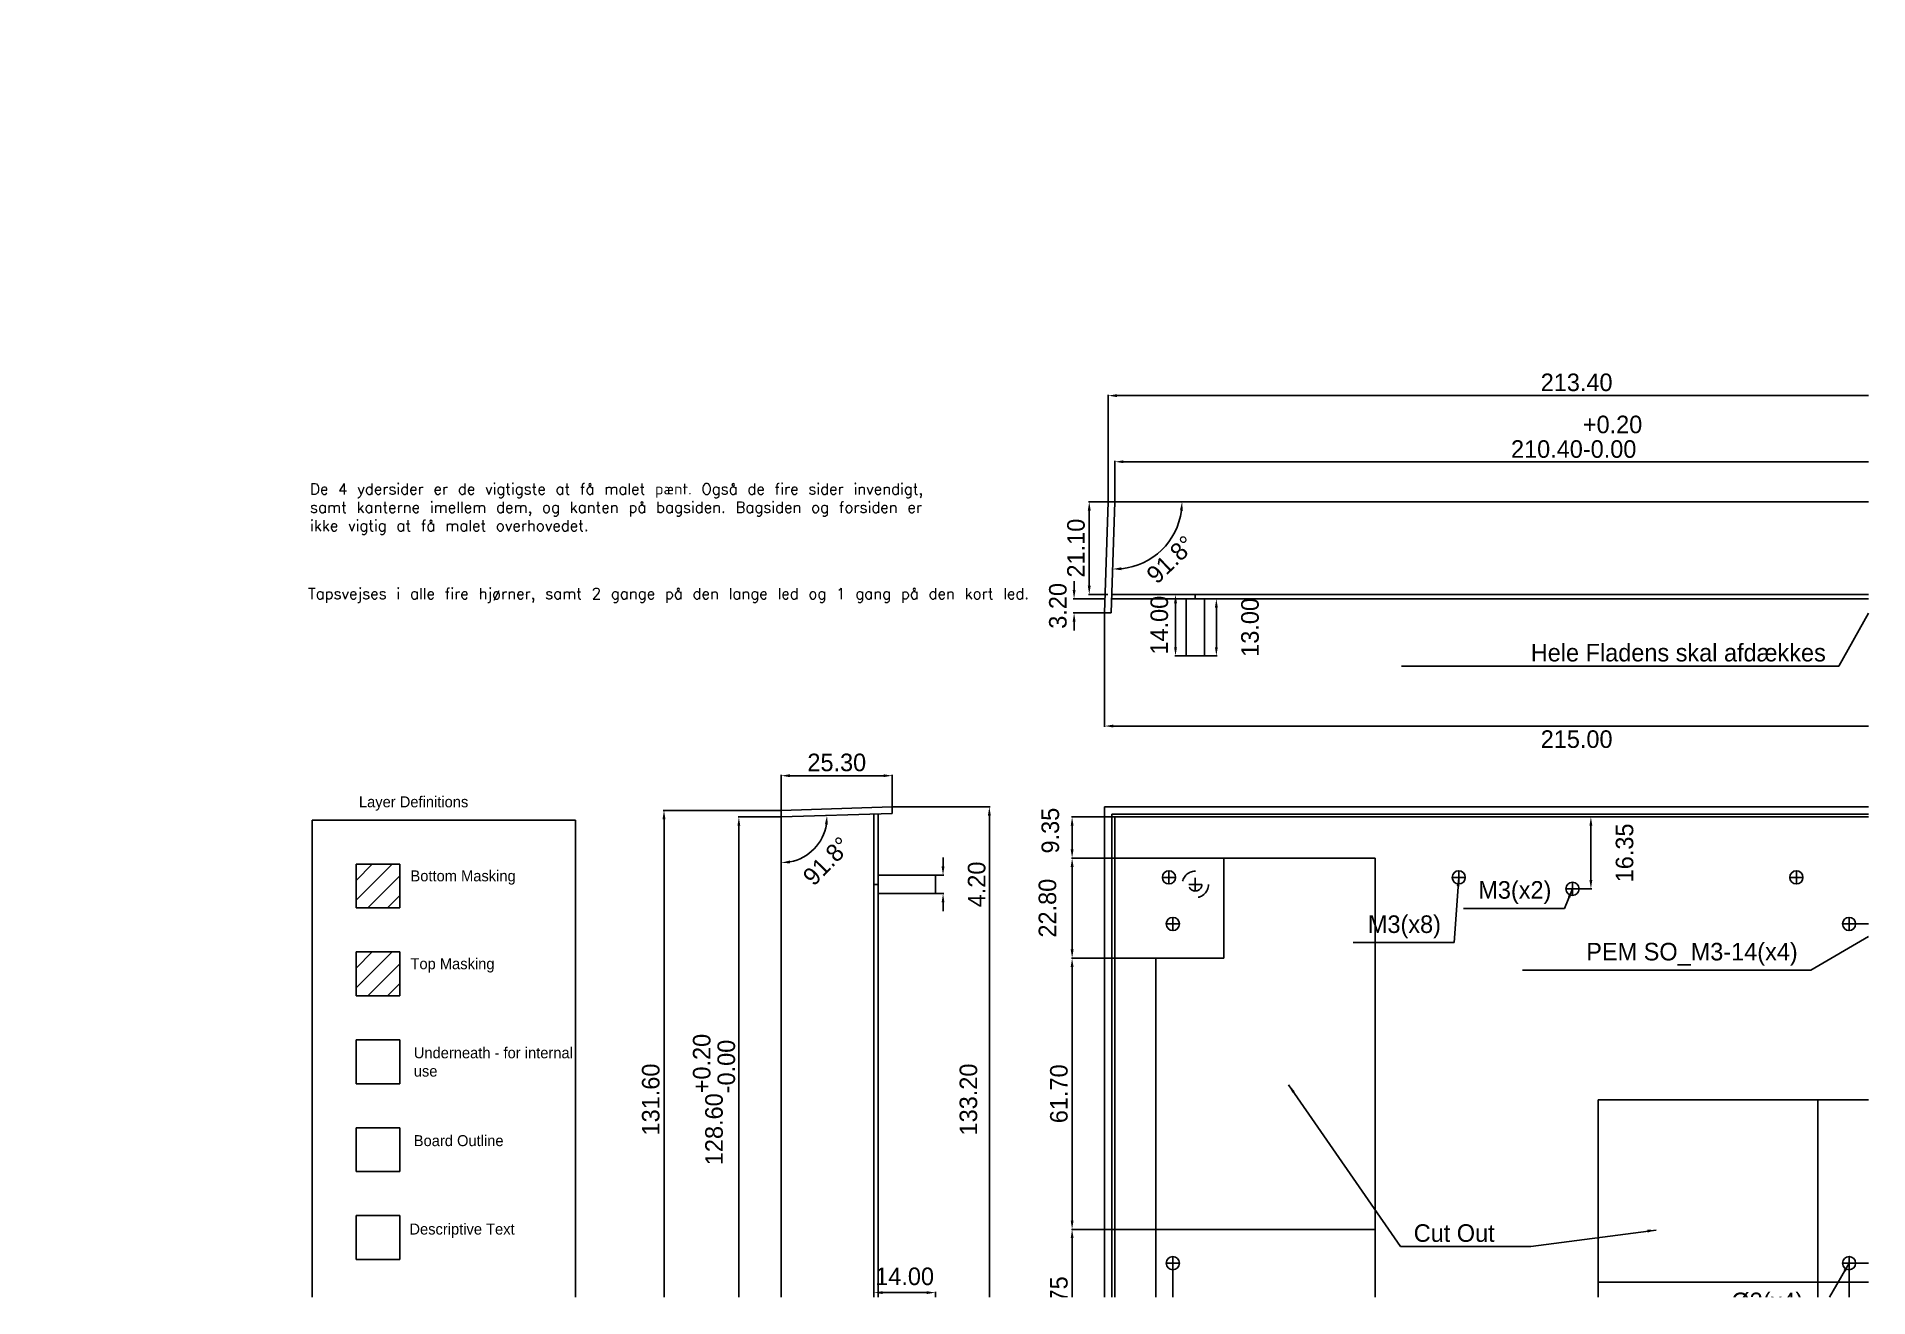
# Paper-space layout 'Layout1' of a CAD drawing. Header units: millimetres. Extents: x 28 to 255, y 20 to 176.
# The model-space entities are those that its viewports show. They can reach past a viewport. Long polylines and large blocks are cut down to what shows.
import ezdxf

# ---------------------------------------------------------------- set-up
doc = ezdxf.new("R2010")
doc.units = ezdxf.units.MM
doc.header["$MEASUREMENT"] = 0
doc.linetypes.add('ACAD_ISO03W100', pattern=[30, 12, -18])
for name, color, linetype in [('Bottom Masking', 10, 'Continuous'), ('Descriptive Text', 8, 'Continuous'), ('Dimensions', 140, 'Continuous'), ('display_hidden', 2, 'ACAD_ISO03W100'), ('Main Layer', 250, 'Continuous'), ('Top Masking', 200, 'Continuous'), ('underneath', 9, 'Continuous')]:
    doc.layers.add(name, color=color, linetype=linetype)
doc.layers.get('display_hidden').off()
doc.styles.add('DK-Audio', font='ARIAL.TTF')
doc.dimstyles.new('DK-audio', dxfattribs={"dimtxt": 4, "dimasz": 2, "dimexe": 0.18, "dimexo": 0.0625, "dimgap": 1, "dimtad": 2, "dimzin": 0, "dimdsep": 46, "dimtxsty": 'Standard', "dimcen": 5, "dimadec": 1, "dimazin": 0, "dimtfac": 1, "dimtofl": 0, "dimtmove": 2, "dimatfit": 3, "dimfxl": 0, "dimtolj": 1, "dimtzin": 0, "dimarcsym": 0})

# ---------------------------------------------------------------- blocks, each defined once
blk = doc.blocks.new('*D20')
at = {"layer": 'DEFPOINTS', "color": 0, "ltscale": 0.1}
for p in [(303.45, 57.5), (348.35, 39), (303.45, 12.25)]:
    blk.add_point(p, dxfattribs=at)
at = {"layer": 'Dimensions', "color": 0, "lineweight": -2, "ltscale": 0.1}
for p, q in [((303.45, 57.44), (303.45, 12.07)), ((348.35, 38.94), (348.35, 12.07)), ((346.35, 12.25), (305.45, 12.25))]:
    blk.add_line(p, q, dxfattribs=at)
at = {"layer": 'Dimensions', "color": 0, "ltscale": 0.1}
for points in [[(305.45, 12.58), (305.45, 11.92), (303.45, 12.25)], [(346.35, 12.58), (346.35, 11.92), (348.35, 12.25)]]:
    blk.add_solid(points, dxfattribs=at)
at = {"layer": 'Dimensions', "color": 0, "ltscale": 0.1, "insert": (325.9, 9.25), "char_height": 4, "attachment_point": 5}
blk.add_mtext('\\A1;44.90', dxfattribs=at)
blk = doc.blocks.new('*D21')
at = {"layer": 'DEFPOINTS', "color": 0, "ltscale": 0.1}
for p in [(241.8, 197.8), (456.8, 197.8), (241.8, 172.05)]:
    blk.add_point(p, dxfattribs=at)
at = {"layer": 'Dimensions', "color": 0, "lineweight": -2, "ltscale": 0.1}
for p, q in [((241.8, 197.74), (241.8, 171.87)), ((456.8, 197.74), (456.8, 171.87)), ((454.8, 172.05), (243.8, 172.05))]:
    blk.add_line(p, q, dxfattribs=at)
at = {"layer": 'Dimensions', "color": 0, "ltscale": 0.1}
for points in [[(243.8, 172.38), (243.8, 171.72), (241.8, 172.05)], [(454.8, 172.38), (454.8, 171.72), (456.8, 172.05)]]:
    blk.add_solid(points, dxfattribs=at)
at = {"layer": 'Dimensions', "color": 0, "ltscale": 0.1, "insert": (349.3, 169.05), "char_height": 4, "attachment_point": 5}
blk.add_mtext('\\A1;215.00', dxfattribs=at)
blk = doc.blocks.new('*D22')
at = {"layer": 'DEFPOINTS', "color": 0, "ltscale": 0.1}
for p in [(454.5, 232.2), (244.1, 223.1), (454.5, 223.1)]:
    blk.add_point(p, dxfattribs=at)
at = {"layer": 'Dimensions', "color": 0, "lineweight": -2, "ltscale": 0.1}
for p, q in [((244.1, 223.16), (244.1, 232.38)), ((246.1, 232.2), (452.5, 232.2)), ((454.5, 223.16), (454.5, 232.38))]:
    blk.add_line(p, q, dxfattribs=at)
at = {"layer": 'Dimensions', "color": 0, "ltscale": 0.1}
for points in [[(246.1, 232.53), (246.1, 231.87), (244.1, 232.2)], [(452.5, 232.53), (452.5, 231.87), (454.5, 232.2)]]:
    blk.add_solid(points, dxfattribs=at)
at = {"layer": 'Dimensions', "color": 0, "ltscale": 0.1, "insert": (349.3, 237.87), "char_height": 4, "attachment_point": 5}
blk.add_mtext('210.40\\S+0.20^ -0.00;', dxfattribs=at)
blk = doc.blocks.new('*D23')
at = {"layer": 'DEFPOINTS', "color": 0, "ltscale": 0.1}
for p in [(242.6, 247.25), (242.6, 223.1), (456, 223.1)]:
    blk.add_point(p, dxfattribs=at)
at = {"layer": 'Dimensions', "color": 0, "lineweight": -2, "ltscale": 0.1}
for p, q in [((242.6, 223.16), (242.6, 247.43)), ((454, 247.25), (244.6, 247.25)), ((456, 223.16), (456, 247.43))]:
    blk.add_line(p, q, dxfattribs=at)
at = {"layer": 'Dimensions', "color": 0, "ltscale": 0.1}
for points in [[(244.6, 247.58), (244.6, 246.92), (242.6, 247.25)], [(454, 247.58), (454, 246.92), (456, 247.25)]]:
    blk.add_solid(points, dxfattribs=at)
at = {"layer": 'Dimensions', "color": 0, "ltscale": 0.1, "insert": (349.3, 250.25), "char_height": 4, "attachment_point": 5}
blk.add_mtext('\\A1;213.40', dxfattribs=at)
blk = doc.blocks.new('*D24')
at = {"layer": 'DEFPOINTS', "color": 0, "ltscale": 0.1}
for p in [(242.6, 223.1), (244.1, 223.1), (456, 223.1), (251.48, 209.67), (243.3, 197.8)]:
    blk.add_point(p, dxfattribs=at)
at = {"layer": 'Dimensions', "color": 0, "lineweight": -2, "ltscale": 0.1}
blk.add_arc((244.1, 223.1), 15.33, 275.6705, 352.5183, dxfattribs=at)
at = {"layer": 'Dimensions', "color": 0, "ltscale": 0.1}
for points in [[(258.96, 221.13), (259.63, 221.08), (259.43, 223.1)], [(245.63, 207.51), (245.6, 208.18), (243.62, 207.78)]]:
    blk.add_solid(points, dxfattribs=at)
at = {"layer": 'Dimensions', "color": 0, "ltscale": 0.1, "insert": (256.85, 209.94), "char_height": 4, "attachment_point": 5, "rotation": 44.0944}
blk.add_mtext('\\A1;91.8°', dxfattribs=at)
blk = doc.blocks.new('*D25')
at = {"layer": 'DEFPOINTS', "color": 0, "ltscale": 0.1}
for p in [(257.35, 49.8), (256.45, 35.6), (256.45, 12.25)]:
    blk.add_point(p, dxfattribs=at)
at = {"layer": 'Dimensions', "color": 0, "lineweight": -2, "ltscale": 0.1}
for p, q in [((257.35, 49.74), (257.35, 12.07)), ((256.45, 35.54), (256.45, 12.07)), ((254.45, 12.25), (252.45, 12.25)), ((259.35, 12.25), (261.35, 12.25))]:
    blk.add_line(p, q, dxfattribs=at)
at = {"layer": 'Dimensions', "color": 0, "ltscale": 0.1}
for points in [[(254.45, 12.58), (254.45, 11.92), (256.45, 12.25)], [(259.35, 12.58), (259.35, 11.92), (257.35, 12.25)]]:
    blk.add_solid(points, dxfattribs=at)
at = {"layer": 'Dimensions', "color": 0, "ltscale": 0.1, "insert": (256.9, -3.9), "char_height": 4, "attachment_point": 5}
blk.add_mtext('\\A1;0.90', dxfattribs=at)
blk = doc.blocks.new('*D26')
at = {"layer": 'DEFPOINTS', "color": 0, "ltscale": 0.1}
for p in [(193.45, 153.65), (193.45, 20.45), (215.55, 20.45)]:
    blk.add_point(p, dxfattribs=at)
at = {"layer": 'Dimensions', "color": 0, "lineweight": -2, "ltscale": 0.1}
for p, q in [((193.51, 153.65), (215.73, 153.65)), ((215.55, 151.65), (215.55, 22.45)), ((193.51, 20.45), (215.73, 20.45))]:
    blk.add_line(p, q, dxfattribs=at)
at = {"layer": 'Dimensions', "color": 0, "ltscale": 0.1}
for points in [[(215.22, 151.65), (215.88, 151.65), (215.55, 153.65)], [(215.22, 22.45), (215.88, 22.45), (215.55, 20.45)]]:
    blk.add_solid(points, dxfattribs=at)
at = {"layer": 'Dimensions', "color": 0, "ltscale": 0.1, "insert": (210.8, 87.05), "char_height": 4, "attachment_point": 5, "rotation": 90}
blk.add_mtext('\\A1;133.20', dxfattribs=at)
blk = doc.blocks.new('*D27')
at = {"layer": 'DEFPOINTS', "color": 0, "ltscale": 0.1}
for p in [(189.25, 43.1), (189.25, 40.2), (203.25, 40.2)]:
    blk.add_point(p, dxfattribs=at)
at = {"layer": 'Dimensions', "color": 0, "lineweight": -2, "ltscale": 0.1}
for p, q in [((189.25, 40.26), (189.25, 43.28)), ((201.25, 43.1), (191.25, 43.1)), ((203.25, 40.26), (203.25, 43.28))]:
    blk.add_line(p, q, dxfattribs=at)
at = {"layer": 'Dimensions', "color": 0, "ltscale": 0.1}
for points in [[(191.25, 43.43), (191.25, 42.77), (189.25, 43.1)], [(201.25, 43.43), (201.25, 42.77), (203.25, 43.1)]]:
    blk.add_solid(points, dxfattribs=at)
at = {"layer": 'Dimensions', "color": 0, "ltscale": 0.1, "insert": (196.25, 46.78), "char_height": 4, "attachment_point": 5}
blk.add_mtext('\\A1;14.00', dxfattribs=at)
blk = doc.blocks.new('*D29')
at = {"layer": 'DEFPOINTS', "color": 0, "ltscale": 0.1}
for p in [(168.15, 152.85), (141.45, 21.25), (168.15, 21.25)]:
    blk.add_point(p, dxfattribs=at)
at = {"layer": 'Dimensions', "color": 0, "lineweight": -2, "ltscale": 0.1}
for p, q in [((168.09, 152.85), (141.27, 152.85)), ((141.45, 150.85), (141.45, 23.25)), ((168.09, 21.25), (141.27, 21.25))]:
    blk.add_line(p, q, dxfattribs=at)
at = {"layer": 'Dimensions', "color": 0, "ltscale": 0.1}
for points in [[(141.12, 150.85), (141.78, 150.85), (141.45, 152.85)], [(141.12, 23.25), (141.78, 23.25), (141.45, 21.25)]]:
    blk.add_solid(points, dxfattribs=at)
at = {"layer": 'Dimensions', "color": 0, "ltscale": 0.1, "insert": (138.45, 87.05), "char_height": 4, "attachment_point": 5, "rotation": 90}
blk.add_mtext('\\A1;131.60', dxfattribs=at)
blk = doc.blocks.new('*D30')
at = {"layer": 'DEFPOINTS', "color": 0, "ltscale": 0.1}
for p in [(168.15, 152.85), (168.15, 151.35), (193.45, 152.15), (173.46, 142.38), (168.15, 21.25)]:
    blk.add_point(p, dxfattribs=at)
at = {"layer": 'Dimensions', "color": 0, "lineweight": -2, "ltscale": 0.1}
blk.add_arc((168.15, 151.35), 10.42, 281.0136, 350.7975, dxfattribs=at)
at = {"layer": 'Dimensions', "color": 0, "ltscale": 0.1}
for points in [[(178.1, 149.7), (178.77, 149.66), (178.57, 151.68)], [(170.17, 140.79), (170.11, 141.45), (168.15, 140.93)]]:
    blk.add_solid(points, dxfattribs=at)
at = {"layer": 'Dimensions', "color": 0, "ltscale": 0.1, "insert": (178.51, 141.31), "char_height": 4, "attachment_point": 5, "rotation": 45.9056}
blk.add_mtext('\\A1;91.8°', dxfattribs=at)
blk = doc.blocks.new('*D31')
at = {"layer": 'DEFPOINTS', "color": 0, "ltscale": 0.1}
for p in [(158.5, 151.35), (168.15, 151.35), (168.15, 22.75)]:
    blk.add_point(p, dxfattribs=at)
at = {"layer": 'Dimensions', "color": 0, "lineweight": -2, "ltscale": 0.1}
for p, q in [((168.09, 151.35), (158.32, 151.35)), ((158.5, 24.75), (158.5, 149.35)), ((168.09, 22.75), (158.32, 22.75))]:
    blk.add_line(p, q, dxfattribs=at)
at = {"layer": 'Dimensions', "color": 0, "ltscale": 0.1}
for points in [[(158.17, 149.35), (158.83, 149.35), (158.5, 151.35)], [(158.17, 24.75), (158.83, 24.75), (158.5, 22.75)]]:
    blk.add_solid(points, dxfattribs=at)
at = {"layer": 'Dimensions', "color": 0, "ltscale": 0.1, "insert": (152.83, 87.05), "char_height": 4, "attachment_point": 5, "rotation": 90}
blk.add_mtext('\\A1;128.60\\S+0.20^ -0.00;', dxfattribs=at)
blk = doc.blocks.new('*D34')
at = {"layer": 'DEFPOINTS', "color": 0, "ltscale": 0.1}
for p in [(193.45, 160.75), (168.15, 152.85), (193.45, 153.65)]:
    blk.add_point(p, dxfattribs=at)
at = {"layer": 'Dimensions', "color": 0, "lineweight": -2, "ltscale": 0.1}
for p, q in [((168.15, 152.91), (168.15, 160.93)), ((170.15, 160.75), (191.45, 160.75)), ((193.45, 153.71), (193.45, 160.93))]:
    blk.add_line(p, q, dxfattribs=at)
at = {"layer": 'Dimensions', "color": 0, "ltscale": 0.1}
for points in [[(170.15, 161.08), (170.15, 160.42), (168.15, 160.75)], [(191.45, 161.08), (191.45, 160.42), (193.45, 160.75)]]:
    blk.add_solid(points, dxfattribs=at)
at = {"layer": 'Dimensions', "color": 0, "ltscale": 0.1, "insert": (180.8, 163.75), "char_height": 4, "attachment_point": 5}
blk.add_mtext('\\A1;25.30', dxfattribs=at)
blk = doc.blocks.new('*D35')
at = {"layer": 'DEFPOINTS', "color": 0, "ltscale": 0.1}
for p in [(234.4, 151.35), (244.1, 151.35), (268.95, 142)]:
    blk.add_point(p, dxfattribs=at)
at = {"layer": 'Dimensions', "color": 0, "lineweight": -2, "ltscale": 0.1}
for p, q in [((244.04, 151.35), (234.22, 151.35)), ((234.4, 144), (234.4, 149.35)), ((268.89, 142), (234.22, 142))]:
    blk.add_line(p, q, dxfattribs=at)
at = {"layer": 'Dimensions', "color": 0, "ltscale": 0.1}
for points in [[(234.07, 149.35), (234.73, 149.35), (234.4, 151.35)], [(234.07, 144), (234.73, 144), (234.4, 142)]]:
    blk.add_solid(points, dxfattribs=at)
at = {"layer": 'Dimensions', "color": 0, "ltscale": 0.1, "insert": (229.45, 148.25), "char_height": 4, "attachment_point": 5, "rotation": 90}
blk.add_mtext('\\A1;9.35', dxfattribs=at)
blk = doc.blocks.new('*D37')
at = {"layer": 'DEFPOINTS', "color": 0, "ltscale": 0.1}
for p in [(234.4, 119.2), (253.45, 119.2), (253.45, 57.5)]:
    blk.add_point(p, dxfattribs=at)
at = {"layer": 'Dimensions', "color": 0, "lineweight": -2, "ltscale": 0.1}
for p, q in [((253.39, 119.2), (234.22, 119.2)), ((234.4, 59.5), (234.4, 117.2)), ((253.39, 57.5), (234.22, 57.5))]:
    blk.add_line(p, q, dxfattribs=at)
at = {"layer": 'Dimensions', "color": 0, "ltscale": 0.1}
for points in [[(234.07, 117.2), (234.73, 117.2), (234.4, 119.2)], [(234.07, 59.5), (234.73, 59.5), (234.4, 57.5)]]:
    blk.add_solid(points, dxfattribs=at)
at = {"layer": 'Dimensions', "color": 0, "ltscale": 0.1, "insert": (231.4, 88.35), "char_height": 4, "attachment_point": 5, "rotation": 90}
blk.add_mtext('\\A1;61.70', dxfattribs=at)
blk = doc.blocks.new('*D38')
at = {"layer": 'DEFPOINTS', "color": 0, "ltscale": 0.1}
for p in [(234.4, 57.5), (253.45, 57.5), (244.1, 22.75)]:
    blk.add_point(p, dxfattribs=at)
at = {"layer": 'Dimensions', "color": 0, "lineweight": -2, "ltscale": 0.1}
for p, q in [((253.39, 57.5), (234.22, 57.5)), ((234.4, 24.75), (234.4, 55.5)), ((244.04, 22.75), (234.22, 22.75))]:
    blk.add_line(p, q, dxfattribs=at)
at = {"layer": 'Dimensions', "color": 0, "ltscale": 0.1}
for points in [[(234.07, 55.5), (234.73, 55.5), (234.4, 57.5)], [(234.07, 24.75), (234.73, 24.75), (234.4, 22.75)]]:
    blk.add_solid(points, dxfattribs=at)
at = {"layer": 'Dimensions', "color": 0, "ltscale": 0.1, "insert": (231.4, 40.12), "char_height": 4, "attachment_point": 5, "rotation": 90}
blk.add_mtext('\\A1;34.75', dxfattribs=at)
blk = doc.blocks.new('*D39')
at = {"layer": 'DEFPOINTS', "color": 0, "ltscale": 0.1}
for p in [(253.45, 57.5), (244.1, 22.75), (244.1, 12.25)]:
    blk.add_point(p, dxfattribs=at)
at = {"layer": 'Dimensions', "color": 0, "lineweight": -2, "ltscale": 0.1}
for p, q in [((253.45, 57.44), (253.45, 12.07)), ((244.1, 22.69), (244.1, 12.07)), ((251.45, 12.25), (246.1, 12.25))]:
    blk.add_line(p, q, dxfattribs=at)
at = {"layer": 'Dimensions', "color": 0, "ltscale": 0.1}
for points in [[(246.1, 12.58), (246.1, 11.92), (244.1, 12.25)], [(251.45, 12.58), (251.45, 11.92), (253.45, 12.25)]]:
    blk.add_solid(points, dxfattribs=at)
at = {"layer": 'Dimensions', "color": 0, "ltscale": 0.1, "insert": (241.15, 9.7), "char_height": 4, "attachment_point": 5}
blk.add_mtext('\\A1;9.35', dxfattribs=at)
blk = doc.blocks.new('*D40')
at = {"layer": 'DEFPOINTS', "color": 0, "ltscale": 0.1}
for p in [(253.45, 57.5), (256.45, 35.6), (253.45, 12.25)]:
    blk.add_point(p, dxfattribs=at)
at = {"layer": 'Dimensions', "color": 0, "lineweight": -2, "ltscale": 0.1}
for p, q in [((253.45, 57.44), (253.45, 12.07)), ((256.45, 35.54), (256.45, 12.07)), ((251.45, 12.25), (249.45, 12.25)), ((258.45, 12.25), (260.45, 12.25))]:
    blk.add_line(p, q, dxfattribs=at)
at = {"layer": 'Dimensions', "color": 0, "ltscale": 0.1}
for points in [[(251.45, 12.58), (251.45, 11.92), (253.45, 12.25)], [(258.45, 12.58), (258.45, 11.92), (256.45, 12.25)]]:
    blk.add_solid(points, dxfattribs=at)
at = {"layer": 'Dimensions', "color": 0, "ltscale": 0.1, "insert": (253.75, 4.57), "char_height": 4, "attachment_point": 5}
blk.add_mtext('\\A1;3.00', dxfattribs=at)
blk = doc.blocks.new('*D41')
at = {"layer": 'DEFPOINTS', "color": 0, "ltscale": 0.1}
for p in [(257.35, 49.8), (262.45, 38.1), (257.35, 12.25)]:
    blk.add_point(p, dxfattribs=at)
at = {"layer": 'Dimensions', "color": 0, "lineweight": -2, "ltscale": 0.1}
for p, q in [((257.35, 49.74), (257.35, 12.07)), ((262.45, 38.04), (262.45, 12.07)), ((255.35, 12.25), (253.35, 12.25)), ((264.45, 12.25), (266.45, 12.25))]:
    blk.add_line(p, q, dxfattribs=at)
at = {"layer": 'Dimensions', "color": 0, "ltscale": 0.1}
for points in [[(255.35, 12.58), (255.35, 11.92), (257.35, 12.25)], [(264.45, 12.58), (264.45, 11.92), (262.45, 12.25)]]:
    blk.add_solid(points, dxfattribs=at)
at = {"layer": 'Dimensions', "color": 0, "ltscale": 0.1, "insert": (263.4, 8.05), "char_height": 4, "attachment_point": 5}
blk.add_mtext('\\A1;5.10', dxfattribs=at)
blk = doc.blocks.new('*D42')
at = {"layer": 'DEFPOINTS', "color": 0, "ltscale": 0.1}
for p in [(234.4, 142), (268.95, 142), (253.45, 119.2)]:
    blk.add_point(p, dxfattribs=at)
at = {"layer": 'Dimensions', "color": 0, "lineweight": -2, "ltscale": 0.1}
for p, q in [((268.89, 142), (234.22, 142)), ((234.4, 121.2), (234.4, 140)), ((253.39, 119.2), (234.22, 119.2))]:
    blk.add_line(p, q, dxfattribs=at)
at = {"layer": 'Dimensions', "color": 0, "ltscale": 0.1}
for points in [[(234.07, 140), (234.73, 140), (234.4, 142)], [(234.07, 121.2), (234.73, 121.2), (234.4, 119.2)]]:
    blk.add_solid(points, dxfattribs=at)
at = {"layer": 'Dimensions', "color": 0, "ltscale": 0.1, "insert": (228.8, 130.6), "char_height": 4, "attachment_point": 5, "rotation": 90}
blk.add_mtext('\\A1;22.80', dxfattribs=at)
blk = doc.blocks.new('*D43')
at = {"layer": 'DEFPOINTS', "color": 0, "ltscale": 0.1}
for p in [(203.25, 138.1), (203.25, 133.9), (205, 133.9)]:
    blk.add_point(p, dxfattribs=at)
at = {"layer": 'Dimensions', "color": 0, "lineweight": -2, "ltscale": 0.1}
for p, q in [((205, 140.1), (205, 142.1)), ((203.31, 138.1), (205.18, 138.1)), ((203.31, 133.9), (205.18, 133.9)), ((205, 131.9), (205, 129.9))]:
    blk.add_line(p, q, dxfattribs=at)
at = {"layer": 'Dimensions', "color": 0, "ltscale": 0.1}
for points in [[(204.67, 140.1), (205.33, 140.1), (205, 138.1)], [(204.67, 131.9), (205.33, 131.9), (205, 133.9)]]:
    blk.add_solid(points, dxfattribs=at)
at = {"layer": 'Dimensions', "color": 0, "ltscale": 0.1, "insert": (212.68, 136), "char_height": 4, "attachment_point": 5, "rotation": 90}
blk.add_mtext('\\A1;4.20', dxfattribs=at)
blk = doc.blocks.new('*D44')
at = {"layer": 'DEFPOINTS', "color": 0, "ltscale": 0.1}
for p in [(303.45, 57.5), (297.45, 35.6), (297.45, 12.25)]:
    blk.add_point(p, dxfattribs=at)
at = {"layer": 'Dimensions', "color": 0, "lineweight": -2, "ltscale": 0.1}
for p, q in [((303.45, 57.44), (303.45, 12.07)), ((297.45, 35.54), (297.45, 12.07)), ((301.45, 12.25), (299.45, 12.25))]:
    blk.add_line(p, q, dxfattribs=at)
at = {"layer": 'Dimensions', "color": 0, "ltscale": 0.1}
for points in [[(299.45, 12.58), (299.45, 11.92), (297.45, 12.25)], [(301.45, 12.58), (301.45, 11.92), (303.45, 12.25)]]:
    blk.add_solid(points, dxfattribs=at)
at = {"layer": 'Dimensions', "color": 0, "ltscale": 0.1, "insert": (300.45, 4.57), "char_height": 4, "attachment_point": 5}
blk.add_mtext('\\A1;6.00', dxfattribs=at)
blk = doc.blocks.new('*D45')
at = {"layer": 'DEFPOINTS', "color": 0, "ltscale": 0.1}
for p in [(264.55, 201), (267.25, 201), (264.55, 188)]:
    blk.add_point(p, dxfattribs=at)
at = {"layer": 'Dimensions', "color": 0, "lineweight": -2, "ltscale": 0.1}
for p, q in [((264.61, 201), (267.43, 201)), ((267.25, 190), (267.25, 199)), ((264.61, 188), (267.43, 188))]:
    blk.add_line(p, q, dxfattribs=at)
at = {"layer": 'Dimensions', "color": 0, "ltscale": 0.1}
for points in [[(266.92, 199), (267.58, 199), (267.25, 201)], [(266.92, 190), (267.58, 190), (267.25, 188)]]:
    blk.add_solid(points, dxfattribs=at)
at = {"layer": 'Dimensions', "color": 0, "ltscale": 0.1, "insert": (274.93, 194.5), "char_height": 4, "attachment_point": 5, "rotation": 90}
blk.add_mtext('\\A1;13.00', dxfattribs=at)
blk = doc.blocks.new('*D46')
at = {"layer": 'DEFPOINTS', "color": 0, "ltscale": 0.1}
for p in [(242.6, 223.1), (238.3, 202), (242.6, 202)]:
    blk.add_point(p, dxfattribs=at)
at = {"layer": 'Dimensions', "color": 0, "lineweight": -2, "ltscale": 0.1}
for p, q in [((242.54, 223.1), (238.12, 223.1)), ((238.3, 221.1), (238.3, 204)), ((242.54, 202), (238.12, 202))]:
    blk.add_line(p, q, dxfattribs=at)
at = {"layer": 'Dimensions', "color": 0, "ltscale": 0.1}
for points in [[(237.97, 221.1), (238.63, 221.1), (238.3, 223.1)], [(237.97, 204), (238.63, 204), (238.3, 202)]]:
    blk.add_solid(points, dxfattribs=at)
at = {"layer": 'Dimensions', "color": 0, "ltscale": 0.1, "insert": (235.3, 212.55), "char_height": 4, "attachment_point": 5, "rotation": 90}
blk.add_mtext('\\A1;21.10', dxfattribs=at)
blk = doc.blocks.new('*D47')
at = {"layer": 'DEFPOINTS', "color": 0, "ltscale": 0.1}
for p in [(241.9, 201), (234.85, 197.8), (241.9, 197.8)]:
    blk.add_point(p, dxfattribs=at)
at = {"layer": 'Dimensions', "color": 0, "lineweight": -2, "ltscale": 0.1}
for p, q in [((234.85, 203), (234.85, 205)), ((241.84, 201), (234.67, 201)), ((241.84, 197.8), (234.67, 197.8)), ((234.85, 195.8), (234.85, 193.8))]:
    blk.add_line(p, q, dxfattribs=at)
at = {"layer": 'Dimensions', "color": 0, "ltscale": 0.1}
for points in [[(234.52, 203), (235.18, 203), (234.85, 201)], [(234.52, 195.8), (235.18, 195.8), (234.85, 197.8)]]:
    blk.add_solid(points, dxfattribs=at)
at = {"layer": 'Dimensions', "color": 0, "ltscale": 0.1, "insert": (231.17, 199.4), "char_height": 4, "attachment_point": 5, "rotation": 90}
blk.add_mtext('\\A1;3.20', dxfattribs=at)
blk = doc.blocks.new('*D48')
at = {"layer": 'DEFPOINTS', "color": 0, "ltscale": 0.1}
for p in [(257.95, 202), (260.35, 202), (260.35, 188)]:
    blk.add_point(p, dxfattribs=at)
at = {"layer": 'Dimensions', "color": 0, "lineweight": -2, "ltscale": 0.1}
for p, q in [((260.29, 202), (257.77, 202)), ((257.95, 190), (257.95, 200)), ((260.29, 188), (257.77, 188))]:
    blk.add_line(p, q, dxfattribs=at)
at = {"layer": 'Dimensions', "color": 0, "ltscale": 0.1}
for points in [[(257.62, 200), (258.28, 200), (257.95, 202)], [(257.62, 190), (258.28, 190), (257.95, 188)]]:
    blk.add_solid(points, dxfattribs=at)
at = {"layer": 'Dimensions', "color": 0, "ltscale": 0.1, "insert": (254.27, 195), "char_height": 4, "attachment_point": 5, "rotation": 90}
blk.add_mtext('\\A1;14.00', dxfattribs=at)
blk = doc.blocks.new('*D50')
at = {"layer": 'DEFPOINTS', "color": 0, "ltscale": 0.1}
for p in [(411.35, 49.8), (434.35, 39), (411.35, 12.25)]:
    blk.add_point(p, dxfattribs=at)
at = {"layer": 'Dimensions', "color": 0, "lineweight": -2, "ltscale": 0.1}
for p, q in [((411.35, 49.74), (411.35, 12.07)), ((434.35, 38.94), (434.35, 12.07)), ((432.35, 12.25), (413.35, 12.25))]:
    blk.add_line(p, q, dxfattribs=at)
at = {"layer": 'Dimensions', "color": 0, "ltscale": 0.1}
for points in [[(413.35, 12.58), (413.35, 11.92), (411.35, 12.25)], [(432.35, 12.58), (432.35, 11.92), (434.35, 12.25)]]:
    blk.add_solid(points, dxfattribs=at)
at = {"layer": 'Dimensions', "color": 0, "ltscale": 0.1, "insert": (422.85, 9.25), "char_height": 4, "attachment_point": 5}
blk.add_mtext('\\A1;23.00', dxfattribs=at)
blk = doc.blocks.new('*D51')
at = {"layer": 'DEFPOINTS', "color": 0, "ltscale": 0.1}
for p in [(404.2, 45.5), (434.35, 39), (467.35, 39)]:
    blk.add_point(p, dxfattribs=at)
at = {"layer": 'Dimensions', "color": 0, "lineweight": -2, "ltscale": 0.1}
for p, q in [((404.26, 45.5), (467.53, 45.5)), ((467.35, 43.5), (467.35, 41)), ((434.41, 39), (467.53, 39))]:
    blk.add_line(p, q, dxfattribs=at)
at = {"layer": 'Dimensions', "color": 0, "ltscale": 0.1}
for points in [[(467.02, 43.5), (467.68, 43.5), (467.35, 45.5)], [(467.02, 41), (467.68, 41), (467.35, 39)]]:
    blk.add_solid(points, dxfattribs=at)
at = {"layer": 'Dimensions', "color": 0, "ltscale": 0.1, "insert": (480.95, 42.25), "char_height": 4, "attachment_point": 5, "rotation": 90}
blk.add_mtext('\\A1;6.50', dxfattribs=at)
blk = doc.blocks.new('*D52')
at = {"layer": 'DEFPOINTS', "color": 0, "ltscale": 0.1}
for p in [(411.35, 49.8), (404.2, 45.5), (467.35, 45.5)]:
    blk.add_point(p, dxfattribs=at)
at = {"layer": 'Dimensions', "color": 0, "lineweight": -2, "ltscale": 0.1}
for p, q in [((467.35, 51.8), (467.35, 53.8)), ((411.41, 49.8), (467.53, 49.8)), ((404.26, 45.5), (467.53, 45.5)), ((467.35, 43.5), (467.35, 41.5))]:
    blk.add_line(p, q, dxfattribs=at)
at = {"layer": 'Dimensions', "color": 0, "ltscale": 0.1}
for points in [[(467.02, 51.8), (467.68, 51.8), (467.35, 49.8)], [(467.02, 43.5), (467.68, 43.5), (467.35, 45.5)]]:
    blk.add_solid(points, dxfattribs=at)
at = {"layer": 'Dimensions', "color": 0, "ltscale": 0.1, "insert": (471.75, 50.95), "char_height": 4, "attachment_point": 5, "rotation": 90}
blk.add_mtext('\\A1;4.30', dxfattribs=at)
blk = doc.blocks.new('*D53')
at = {"layer": 'DEFPOINTS', "color": 0, "ltscale": 0.1}
for p in [(404.2, 87), (411.35, 49.8), (467.35, 49.8)]:
    blk.add_point(p, dxfattribs=at)
at = {"layer": 'Dimensions', "color": 0, "lineweight": -2, "ltscale": 0.1}
for p, q in [((404.26, 87), (467.53, 87)), ((467.35, 85), (467.35, 51.8)), ((411.41, 49.8), (467.53, 49.8))]:
    blk.add_line(p, q, dxfattribs=at)
at = {"layer": 'Dimensions', "color": 0, "ltscale": 0.1}
for points in [[(467.02, 85), (467.68, 85), (467.35, 87)], [(467.02, 51.8), (467.68, 51.8), (467.35, 49.8)]]:
    blk.add_solid(points, dxfattribs=at)
at = {"layer": 'Dimensions', "color": 0, "ltscale": 0.1, "insert": (470.35, 68.4), "char_height": 4, "attachment_point": 5, "rotation": 90}
blk.add_mtext('\\A1;37.20', dxfattribs=at)
blk = doc.blocks.new('*D54')
at = {"layer": 'DEFPOINTS', "color": 0, "ltscale": 0.1}
for p in [(411.35, 127), (404.2, 87), (467.35, 87)]:
    blk.add_point(p, dxfattribs=at)
at = {"layer": 'Dimensions', "color": 0, "lineweight": -2, "ltscale": 0.1}
for p, q in [((411.41, 127), (467.53, 127)), ((467.35, 125), (467.35, 89)), ((404.26, 87), (467.53, 87))]:
    blk.add_line(p, q, dxfattribs=at)
at = {"layer": 'Dimensions', "color": 0, "ltscale": 0.1}
for points in [[(467.02, 125), (467.68, 125), (467.35, 127)], [(467.02, 89), (467.68, 89), (467.35, 87)]]:
    blk.add_solid(points, dxfattribs=at)
at = {"layer": 'Dimensions', "color": 0, "ltscale": 0.1, "insert": (472.35, 107), "char_height": 4, "attachment_point": 5, "rotation": 90}
blk.add_mtext('\\A1;40.00', dxfattribs=at)
blk = doc.blocks.new('*D55')
at = {"layer": 'DEFPOINTS', "color": 0, "ltscale": 0.1}
for p in [(434.35, 135), (411.35, 127), (467.35, 127)]:
    blk.add_point(p, dxfattribs=at)
at = {"layer": 'Dimensions', "color": 0, "lineweight": -2, "ltscale": 0.1}
for p, q in [((434.41, 135), (467.53, 135)), ((467.35, 133), (467.35, 129)), ((411.41, 127), (467.53, 127))]:
    blk.add_line(p, q, dxfattribs=at)
at = {"layer": 'Dimensions', "color": 0, "ltscale": 0.1}
for points in [[(467.02, 133), (467.68, 133), (467.35, 135)], [(467.02, 129), (467.68, 129), (467.35, 127)]]:
    blk.add_solid(points, dxfattribs=at)
at = {"layer": 'Dimensions', "color": 0, "ltscale": 0.1, "insert": (479.3, 123.7), "char_height": 4, "attachment_point": 5, "rotation": 90}
blk.add_mtext('\\A1;8.00', dxfattribs=at)
blk = doc.blocks.new('*D56')
at = {"layer": 'DEFPOINTS', "color": 0, "ltscale": 0.1}
for p in [(354.2, 45.5), (399.35, 35.6), (354.2, 12.25)]:
    blk.add_point(p, dxfattribs=at)
at = {"layer": 'Dimensions', "color": 0, "lineweight": -2, "ltscale": 0.1}
for p, q in [((354.2, 45.44), (354.2, 12.07)), ((399.35, 35.54), (399.35, 12.07)), ((397.35, 12.25), (356.2, 12.25))]:
    blk.add_line(p, q, dxfattribs=at)
at = {"layer": 'Dimensions', "color": 0, "ltscale": 0.1}
for points in [[(356.2, 12.58), (356.2, 11.92), (354.2, 12.25)], [(397.35, 12.58), (397.35, 11.92), (399.35, 12.25)]]:
    blk.add_solid(points, dxfattribs=at)
at = {"layer": 'Dimensions', "color": 0, "ltscale": 0.1, "insert": (376.78, 9.25), "char_height": 4, "attachment_point": 5}
blk.add_mtext('\\A1;45.15', dxfattribs=at)
blk = doc.blocks.new('*D57')
at = {"layer": 'DEFPOINTS', "color": 0, "ltscale": 0.1}
for p in [(354.2, 45.5), (348.35, 39), (348.35, 12.25)]:
    blk.add_point(p, dxfattribs=at)
at = {"layer": 'Dimensions', "color": 0, "lineweight": -2, "ltscale": 0.1}
for p, q in [((354.2, 45.44), (354.2, 12.07)), ((348.35, 38.94), (348.35, 12.07)), ((346.35, 12.25), (344.35, 12.25)), ((356.2, 12.25), (358.2, 12.25))]:
    blk.add_line(p, q, dxfattribs=at)
at = {"layer": 'Dimensions', "color": 0, "ltscale": 0.1}
for points in [[(346.35, 12.58), (346.35, 11.92), (348.35, 12.25)], [(356.2, 12.58), (356.2, 11.92), (354.2, 12.25)]]:
    blk.add_solid(points, dxfattribs=at)
at = {"layer": 'Dimensions', "color": 0, "ltscale": 0.1, "insert": (351.28, 4.57), "char_height": 4, "attachment_point": 5}
blk.add_mtext('\\A1;5.85', dxfattribs=at)
blk = doc.blocks.new('*D58')
at = {"layer": 'DEFPOINTS', "color": 0, "ltscale": 0.1}
for p in [(404.2, 45.5), (399.35, 35.6), (399.35, 12.25)]:
    blk.add_point(p, dxfattribs=at)
at = {"layer": 'Dimensions', "color": 0, "lineweight": -2, "ltscale": 0.1}
for p, q in [((404.2, 45.44), (404.2, 12.07)), ((399.35, 35.54), (399.35, 12.07)), ((397.35, 12.25), (395.35, 12.25)), ((406.2, 12.25), (408.2, 12.25))]:
    blk.add_line(p, q, dxfattribs=at)
at = {"layer": 'Dimensions', "color": 0, "ltscale": 0.1}
for points in [[(397.35, 12.58), (397.35, 11.92), (399.35, 12.25)], [(406.2, 12.58), (406.2, 11.92), (404.2, 12.25)]]:
    blk.add_solid(points, dxfattribs=at)
at = {"layer": 'Dimensions', "color": 0, "ltscale": 0.1, "insert": (401.1, 1.15), "char_height": 4, "attachment_point": 5}
blk.add_mtext('\\A1;4.85', dxfattribs=at)
blk = doc.blocks.new('*D59')
at = {"layer": 'DEFPOINTS', "color": 0, "ltscale": 0.1}
for p in [(411.35, 49.8), (404.2, 45.5), (404.2, 12.25)]:
    blk.add_point(p, dxfattribs=at)
at = {"layer": 'Dimensions', "color": 0, "lineweight": -2, "ltscale": 0.1}
for p, q in [((411.35, 49.74), (411.35, 12.07)), ((404.2, 45.44), (404.2, 12.07)), ((409.35, 12.25), (406.2, 12.25))]:
    blk.add_line(p, q, dxfattribs=at)
at = {"layer": 'Dimensions', "color": 0, "ltscale": 0.1}
for points in [[(406.2, 12.58), (406.2, 11.92), (404.2, 12.25)], [(409.35, 12.58), (409.35, 11.92), (411.35, 12.25)]]:
    blk.add_solid(points, dxfattribs=at)
at = {"layer": 'Dimensions', "color": 0, "ltscale": 0.1, "insert": (407.78, 9.1), "char_height": 4, "attachment_point": 5}
blk.add_mtext('\\A1;7.15', dxfattribs=at)
blk = doc.blocks.new('*D60')
at = {"layer": 'DEFPOINTS', "color": 0, "ltscale": 0.1}
for p in [(348.35, 151.35), (352.55, 151.35), (348.35, 135)]:
    blk.add_point(p, dxfattribs=at)
at = {"layer": 'Dimensions', "color": 0, "lineweight": -2, "ltscale": 0.1}
for p, q in [((348.41, 151.35), (352.73, 151.35)), ((352.55, 137), (352.55, 149.35)), ((348.41, 135), (352.73, 135))]:
    blk.add_line(p, q, dxfattribs=at)
at = {"layer": 'Dimensions', "color": 0, "ltscale": 0.1}
for points in [[(352.22, 149.35), (352.88, 149.35), (352.55, 151.35)], [(352.22, 137), (352.88, 137), (352.55, 135)]]:
    blk.add_solid(points, dxfattribs=at)
at = {"layer": 'Dimensions', "color": 0, "ltscale": 0.1, "insert": (360.23, 143.17), "char_height": 4, "attachment_point": 5, "rotation": 90}
blk.add_mtext('\\A1;16.35', dxfattribs=at)

msp = doc.modelspace()

# ---------------------------------------------------------------- hatches: boundary and pattern name
at = {"layer": 'Bottom Masking'}
h = msp.add_hatch(dxfattribs=at)
h.set_pattern_fill('ANSI31', color=256, style=0)
h.set_pattern_definition([(45, (88.1178, -30.3606), (-2.245064, 2.245064), [])])
h.paths.add_polyline_path([(81.316, 130.639), (81.316, 140.639), (71.316, 140.639), (71.316, 130.639)])
at = {"layer": 'Top Masking'}
h = msp.add_hatch(dxfattribs=at)
h.set_pattern_fill('ANSI31', color=256, style=0)
h.set_pattern_definition([(45, (88.1178, -50.3606), (-2.245064, 2.245064), [])])
h.paths.add_polyline_path([(81.316, 110.639), (81.316, 120.639), (71.316, 120.639), (71.316, 110.639)])

# ---------------------------------------------------------------- linework, layer by layer
for p, q in [((81.316, 80.639), (71.316, 80.639)), ((71.316, 70.639), (71.316, 80.639)), ((81.316, 70.639), (81.316, 80.639)), ((81.316, 70.639), (71.316, 70.639))]:
    msp.add_line(p, q)
at = {"layer": 'Bottom Masking'}
for p, q in [((81.316, 140.639), (71.316, 140.639)), ((71.316, 130.639), (71.316, 140.639)), ((81.316, 130.639), (81.316, 140.639)), ((81.316, 130.639), (71.316, 130.639))]:
    msp.add_line(p, q, dxfattribs=at)
at = {"layer": 'Descriptive Text'}
for p, q in [((61.316, 20.639), (61.316, 150.639)), ((121.316, 150.639), (61.316, 150.639)), ((121.316, 20.639), (121.316, 150.639)), ((81.316, 60.639), (71.316, 60.639)), ((71.316, 50.639), (71.316, 60.639)), ((81.316, 50.639), (81.316, 60.639)), ((81.316, 50.639), (71.316, 50.639))]:
    msp.add_line(p, q, dxfattribs=at)
at = {"layer": 'Dimensions'}
for p, q in [((81.316, 40.639), (71.316, 40.639)), ((71.316, 30.639), (71.316, 40.639)), ((81.316, 30.639), (81.316, 40.639))]:
    msp.add_line(p, q, dxfattribs=at)
at = {"layer": 'Main Layer', "ltscale": 0.1}
for p, q in [((242.6, 223.1), (241.8, 197.8)), ((456, 223.1), (242.6, 223.1)), ((244.101, 223.1), (243.301, 197.8)), ((455.166, 202), (243.434, 202)), ((455.15, 202), (243.45, 202)), ((455.15, 201), (243.45, 201)), ((260.35, 188), (260.35, 201)), ((262.45, 201), (262.45, 202)), ((264.55, 188), (264.55, 201)), ((243.301, 197.8), (241.8, 197.8)), ((264.55, 188), (260.35, 188)), ((193.45, 153.65), (168.15, 152.85)), ((168.15, 152.85), (168.15, 21.25)), ((193.45, 152.149), (168.15, 151.349)), ((189.25, 152.016), (189.25, 22.084)), ((190.25, 152.048), (190.25, 22.052)), ((193.45, 153.65), (193.45, 152.149)), ((456.8, 153.65), (241.8, 153.65)), ((241.8, 153.65), (241.8, 20.45)), ((455.15, 152), (243.45, 152)), ((243.45, 152), (243.45, 22.1)), ((454.5, 151.35), (244.1, 151.35)), ((244.1, 151.35), (244.1, 22.75)), ((303.45, 142), (268.95, 142)), ((268.95, 142), (268.95, 119.2)), ((303.45, 142), (303.45, 57.5)), ((190.25, 138.1), (203.25, 138.1)), ((203.25, 138.1), (203.25, 133.9)), ((256.45, 139.1), (256.45, 136.1)), ((322.45, 139.1), (322.45, 136.1)), ((399.35, 139.1), (399.35, 136.1)), ((189.25, 136), (190.25, 136)), ((190.25, 136), (189.25, 136)), ((190.25, 133.9), (203.25, 133.9)), ((257.95, 137.6), (254.95, 137.6)), ((263.95, 136), (260.95, 136)), ((262.45, 137.5), (262.45, 134.5)), ((323.95, 137.6), (320.95, 137.6)), ((349.85, 135), (346.85, 135)), ((348.35, 136.5), (348.35, 133.5)), ((400.85, 137.6), (397.85, 137.6)), ((258.85, 127), (255.85, 127)), ((257.35, 128.5), (257.35, 125.5)), ((412.85, 127), (409.85, 127)), ((411.35, 128.5), (411.35, 125.5)), ((253.45, 119.2), (253.45, 57.5)), ((268.95, 119.2), (253.45, 119.2)), ((354.2, 87), (354.2, 45.5)), ((404.2, 87), (354.2, 87)), ((404.2, 87), (404.2, 45.5)), ((303.45, 57.5), (253.45, 57.5)), ((257.35, 51.3), (257.35, 48.3)), ((411.35, 51.3), (411.35, 48.3)), ((258.85, 49.8), (255.85, 49.8)), ((412.85, 49.8), (409.85, 49.8)), ((404.2, 45.5), (354.2, 45.5)), ((190.25, 40.2), (203.25, 40.2)), ((203.25, 40.2), (203.25, 36)), ((348.35, 40.5), (348.35, 37.5))]:
    msp.add_line(p, q, dxfattribs=at)
for centre in [(256.45, 137.6), (322.45, 137.6), (399.35, 137.6), (348.35, 135), (257.35, 127), (411.35, 127), (257.35, 49.8), (411.35, 49.8), (348.35, 39)]:
    msp.add_circle(centre, 1.5, dxfattribs=at)
at = {"layer": 'Main Layer', "linetype": 'ACAD_ISO03W100', "ltscale": 0.1}
for centre, radius in [((262.45, 136), 3), ((262.45, 136), 1.5), ((262.45, 38.1), 3)]:
    msp.add_circle(centre, radius, dxfattribs=at)
at = {"layer": 'Top Masking'}
for p, q in [((81.316, 120.639), (71.316, 120.639)), ((71.316, 110.639), (71.316, 120.639)), ((81.316, 110.639), (81.316, 120.639)), ((81.316, 110.639), (71.316, 110.639))]:
    msp.add_line(p, q, dxfattribs=at)
at = {"layer": 'underneath'}
for p, q in [((81.316, 100.639), (71.316, 100.639)), ((71.316, 90.639), (71.316, 100.639)), ((81.316, 90.639), (81.316, 100.639)), ((81.316, 90.639), (71.316, 90.639))]:
    msp.add_line(p, q, dxfattribs=at)

# ---------------------------------------------------------------- texts
at = {"insert": (84.465, 78.938), "char_height": 2.5, "width": 25.4979, "attachment_point": 1}
msp.add_mtext('Board Outline', dxfattribs=at)
at = {"layer": 'Bottom Masking', "insert": (83.707, 139.199), "char_height": 2.5, "width": 22.8485, "attachment_point": 1}
msp.add_mtext('Bottom Masking', dxfattribs=at)
at = {"layer": 'Descriptive Text', "ltscale": 0.1, "char_height": 2.5, "attachment_point": 1, "style": 'DK-Audio'}
for s, insert, width in [('{\\Ftxt.shx;De 4 ydersider er de vigtigste at få malet pænt. Også de fire sider invendigt, samt kanterne imellem dem, og kanten på bagsiden. Bagsiden og forsiden er ikke vigtig at få malet overhovedet.}', (60.839, 227.267), 151.31932), ('{\\Ftxt.shx;Tapsvejses i alle fire hjørner, samt 2 gange på den lange led og 1 gang på den kort led.}', (60.392, 203.461), 160.81644)]:
    msp.add_mtext(s, dxfattribs=dict(at, insert=insert, width=width))
at = {"layer": 'Descriptive Text', "ltscale": 0.1, "char_height": 4}
for s, insert, attachment_point in [('\\A1;Hele Fladens skal afdækkes', (406.05, 186.7), 9), ('\\A1;M3(x2)', (343.55, 131.55), 9), ('\\A1;M3(x8)', (318.4, 123.75), 9), ('PEM SO_M3-14(x4)', (399.65, 117.5), 9), ('Cut Out', (312.2, 54.6), 7), ('Ø3(x4)', (400.9, 37.9), 9)]:
    msp.add_mtext(s, dxfattribs=dict(at, insert=insert, attachment_point=attachment_point))
at = {"layer": 'Descriptive Text', "char_height": 2.5, "attachment_point": 1}
for s, insert, width in [('Layer Definitions', (71.976, 156.05), 44.3157), ('Descriptive Text', (83.466, 58.815), 25.4979)]:
    msp.add_mtext(s, dxfattribs=dict(at, insert=insert, width=width))
at = {"layer": 'Top Masking', "insert": (83.707, 119.199), "char_height": 2.5, "width": 22.8485, "attachment_point": 1}
msp.add_mtext('Top Masking', dxfattribs=at)
at = {"layer": 'underneath', "insert": (84.465, 98.938), "char_height": 2.5, "width": 36.8508, "attachment_point": 1}
msp.add_mtext('Underneath - for internal use', dxfattribs=at)

# ---------------------------------------------------------------- dimensions: what is measured, and where the dimension line sits
at = {"layer": 'Dimensions', "ltscale": 0.1}
for base, p1, p2, picture, middle in [((242.6, 247.25), (456, 223.1), (242.6, 223.1), '*D23', (349.3, 250.25)), ((241.8, 172.05), (456.8, 197.8), (241.8, 197.8), '*D21', (349.3, 169.05)), ((193.45, 160.75), (168.15, 152.85), (193.45, 153.65), '*D34', (180.8, 163.75)), ((297.45, 12.25), (303.45, 57.5), (297.45, 35.6), '*D44', (300.45, 4.57)), ((303.45, 12.25), (348.35, 39), (303.45, 57.5), '*D20', (325.9, 9.25)), ((189.25, 43.1), (203.25, 40.2), (189.25, 40.2), '*D27', (196.25, 46.78)), ((411.35, 12.25), (434.35, 39), (411.35, 49.8), '*D50', (422.85, 9.25)), ((348.35, 12.25), (354.2, 45.5), (348.35, 39), '*D57', (351.275, 4.57)), ((354.2, 12.25), (399.35, 35.6), (354.2, 45.5), '*D56', (376.775, 9.25))]:
    dim = msp.add_linear_dim(base=base, p1=p1, p2=p2, dimstyle='DK-audio', dxfattribs=at)
    dim.commit()
    dim.dimension.update_dxf_attribs({"geometry": picture, "text_midpoint": middle})
dim = msp.add_linear_dim(base=(454.5, 232.2), p1=(244.1, 223.1), p2=(454.5, 223.1), dimstyle='DK-audio', override={"dimgap": 1, "dimtol": 1, "dimlim": 0, "dimtp": 0.2, "dimtm": 0, "dimtolj": 0}, dxfattribs=at)
dim.commit()
dim.dimension.update_dxf_attribs({"geometry": '*D22', "text_midpoint": (349.3, 237.867)})
for base, p1, p2, picture, middle in [((238.3, 202), (242.6, 223.1), (242.6, 202), '*D46', (235.3, 212.55)), ((234.85, 197.8), (241.9, 201), (241.9, 197.8), '*D47', (231.17, 199.4)), ((257.95, 202), (260.35, 188), (260.35, 202), '*D48', (254.27, 195)), ((267.25, 201), (264.55, 188), (264.55, 201), '*D45', (274.93, 194.5)), ((141.45, 21.25), (168.15, 152.85), (168.15, 21.25), '*D29', (138.45, 87.05)), ((352.55, 151.35), (348.35, 135), (348.35, 151.35), '*D60', (360.23, 143.175)), ((205, 133.9), (203.25, 138.1), (203.25, 133.9), '*D43', (212.68, 136)), ((234.4, 119.2), (253.45, 57.5), (253.45, 119.2), '*D37', (231.4, 88.35)), ((467.35, 49.8), (404.2, 87), (411.35, 49.8), '*D53', (470.35, 68.4)), ((234.4, 57.5), (244.1, 22.75), (253.45, 57.5), '*D38', (231.4, 40.125))]:
    dim = msp.add_linear_dim(base=base, p1=p1, p2=p2, angle=90, dimstyle='DK-audio', dxfattribs=at)
    dim.commit()
    dim.dimension.update_dxf_attribs({"geometry": picture, "text_midpoint": middle})
for base, line1, line2, picture, middle in [((251.483, 209.668), ((456, 223.1), (242.6, 223.1)), ((244.101, 223.1), (243.301, 197.8)), '*D24', (256.854, 209.938)), ((173.455, 142.38), ((168.15, 152.85), (168.15, 21.25)), ((193.45, 152.149), (168.15, 151.349)), '*D30', (178.507, 141.315))]:
    dim = msp.add_angular_dim_2l(base=base, line1=line1, line2=line2, dimstyle='DK-audio', dxfattribs=at)
    dim.commit()
    dim.dimension.update_dxf_attribs({"geometry": picture, "text_midpoint": middle})
dim = msp.add_linear_dim(base=(158.5, 151.35), p1=(168.15, 22.75), p2=(168.15, 151.35), angle=90, dimstyle='DK-audio', override={"dimgap": 1, "dimtol": 1, "dimlim": 0, "dimtp": 0.2, "dimtm": 1e-09}, dxfattribs=at)
dim.commit()
dim.dimension.update_dxf_attribs({"geometry": '*D31', "text_midpoint": (152.833, 87.05)})
for base, p1, p2, picture, middle in [((215.55, 20.45), (193.45, 153.65), (193.45, 20.45), '*D26', (210.8, 87.05)), ((234.4, 151.35), (268.95, 142), (244.1, 151.35), '*D35', (229.45, 148.25)), ((234.4, 142), (253.45, 119.2), (268.95, 142), '*D42', (228.8, 130.6)), ((467.35, 127), (434.35, 135), (411.35, 127), '*D55', (479.3, 123.7)), ((467.35, 87), (411.35, 127), (404.2, 87), '*D54', (472.35, 107)), ((467.35, 45.5), (411.35, 49.8), (404.2, 45.5), '*D52', (471.75, 50.95)), ((467.35, 39), (404.2, 45.5), (434.35, 39), '*D51', (480.95, 42.25))]:
    dim = msp.add_linear_dim(base=base, p1=p1, p2=p2, angle=90, dimstyle='DK-audio', dxfattribs=at)
    dim.commit()
    dim.dimension.update_dxf_attribs({"geometry": picture, "text_midpoint": middle, "dimtype": 160})
for base, p1, p2, picture, middle in [((244.1, 12.25), (253.45, 57.5), (244.1, 22.75), '*D39', (241.15, 9.7)), ((253.45, 12.25), (256.45, 35.6), (253.45, 57.5), '*D40', (253.75, 4.57)), ((256.45, 12.25), (257.35, 49.8), (256.45, 35.6), '*D25', (256.9, -3.9)), ((257.35, 12.25), (262.45, 38.1), (257.35, 49.8), '*D41', (263.4, 8.05)), ((404.2, 12.25), (411.35, 49.8), (404.2, 45.5), '*D59', (407.775, 9.1)), ((399.35, 12.25), (404.2, 45.5), (399.35, 35.6), '*D58', (401.1, 1.15))]:
    dim = msp.add_linear_dim(base=base, p1=p1, p2=p2, dimstyle='DK-audio', dxfattribs=at)
    dim.commit()
    dim.dimension.update_dxf_attribs({"geometry": picture, "text_midpoint": middle, "dimtype": 160})

# ---------------------------------------------------------------- leaders
at = {"layer": 'Descriptive Text', "ltscale": 0.1, "annotation_type": 0, "has_hookline": 1}
for points, hookline_direction, text_width in [([(417.55, 201), (409.05, 185.7), (407.05, 185.7)], 1, 96.667), ([(322.45, 137.6), (321.4, 122.75), (319.4, 122.75)], 1, 20), ([(348.35, 135), (346.55, 130.55), (344.55, 130.55)], 1, 20), ([(434.35, 134.937), (402.65, 116.5), (400.65, 116.5)], 1, 62.667), ([(283.7, 90.4), (309.2, 53.6), (311.2, 53.6)], 0, 26.667), ([(411.35, 49.8), (403.9, 36.9), (401.9, 36.9)], 1, 20)]:
    msp.add_leader(points, dimstyle='DK-audio', dxfattribs=dict(at, hookline_direction=hookline_direction, text_width=text_width))
at = {"layer": 'Descriptive Text', "ltscale": 0.1}
msp.add_leader([(367.4, 57.35), (338.867, 53.6)], dimstyle='DK-audio', dxfattribs=at)

psp = doc.layouts.get("Layout1")

# ---------------------------------------------------------------- viewports
at = {"layer": 'display_hidden', "ltscale": 0.1}
psp.add_viewport(center=(141.83, 97.55), size=(226.92, 156.0745), view_center_point=(207.16, 185.494), view_height=286.92699, dxfattribs=at)

doc.saveas('drawing.dxf')
